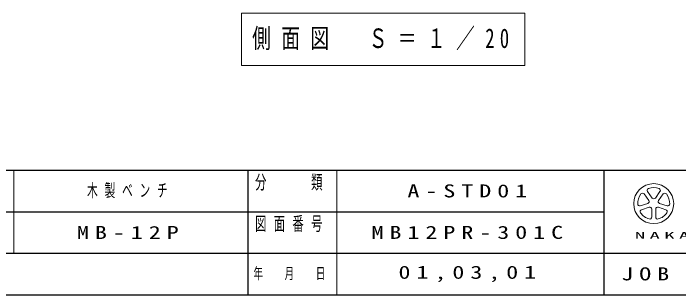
# Model space of a CAD drawing. Units: millimetres on the paper, scale 1:20. Extents: x -365 to 0, y -6 to 257.
# Drawn here: x -169.6 to -57.4, y 0 to 47.5 of the extents above; entities that cross this region are included whole.
import ezdxf

# ---------------------------------------------------------------- set-up
doc = ezdxf.new("R2010")
doc.units = ezdxf.units.MM
doc.layers.add('1_20', color=3, linetype='Continuous', lineweight=25)
doc.layers.add('NAKAMURA図枠', color=7, linetype='Continuous', lineweight=13)
doc.layers.add('99', color=7, linetype='Continuous')
doc.styles.add('ＭＳ ゴシック', font='')
doc.styles.get('ＭＳ ゴシック').set_extended_font_data('MS Gothic')

msp = doc.modelspace()

# ---------------------------------------------------------------- linework, layer by layer
at = {"layer": '1_20', "color": 7, "lineweight": 13}
for p, q in [((-131.083, 47.486), (-131.083, 38.686)), ((-83.283, 47.486), (-131.083, 47.486)), ((-83.283, 38.686), (-83.283, 47.486)), ((-131.083, 38.686), (-83.283, 38.686))]:
    msp.add_line(p, q, dxfattribs=at)
at = {"layer": 'NAKAMURA図枠', "color": 20, "lineweight": 25}
for p, q in [((-365, 21), (0, 21)), ((-365, 0), (0, 0))]:
    msp.add_line(p, q, dxfattribs=at)
at = {"layer": 'NAKAMURA図枠'}
for p, q in [((-169.5, 21), (-169.5, 7)), ((-115, 21), (-115, 0)), ((-62.39, 15.917), (-63.175, 16.997)), ((-62.629, 17.393), (-61.844, 16.313)), ((-61.298, 16.313), (-60.513, 17.393)), ((-59.967, 16.997), (-60.752, 15.917)), ((-63.828, 14.985), (-62.559, 15.397)), ((-62.35, 14.755), (-63.62, 14.343)), ((-59.522, 14.343), (-60.792, 14.755)), ((-60.583, 15.397), (-59.313, 14.985)), ((-61.908, 13.099), (-61.908, 14.434)), ((-61.233, 14.434), (-61.233, 13.099))]:
    msp.add_line(p, q, dxfattribs=at)
at = {"layer": 'NAKAMURA図枠', "color": 3, "lineweight": 25}
for p, q in [((-130, 21), (-130, 0)), ((-70, 21), (-70, 0)), ((-182.5, 14), (-70, 14)), ((-237.5, 7), (0, 7))]:
    msp.add_line(p, q, dxfattribs=at)
at = {"layer": 'NAKAMURA図枠'}
msp.add_circle((-61.571, 15.363), 3.375, dxfattribs=at)
for centre, radius, start, end in [((-61.571, 15.363), 2.7, 70.60155, 109.39847), ((-61.571, 15.363), 2.7, 142.60154, 181.39846), ((-63.448, 16.798), 0.338, 35.99999, 142.60154), ((-62.356, 17.592), 0.338, 109.39847, 215.99997), ((-60.786, 17.592), 0.338, 324, 70.60155), ((-59.694, 16.798), 0.338, 37.39846, 143.99995), ((-61.571, 15.363), 2.7, 358.60155, 37.39847), ((-62.663, 15.718), 0.338, 287.99998, 35.99999), ((-61.571, 16.512), 0.338, 215.99998, 324), ((-60.479, 15.718), 0.338, 143.99996, 251.99999), ((-63.933, 15.306), 0.338, 181.39848, 287.99997), ((-62.246, 14.434), 0.338, 359.99997, 107.99999), ((-60.896, 14.434), 0.338, 71.99997, 179.99999), ((-59.209, 15.306), 0.338, 252.00001, 358.60156), ((-63.516, 14.022), 0.338, 107.99999, 214.60154), ((-61.571, 15.363), 2.7, 214.60156, 253.39848), ((-61.571, 15.363), 2.7, 286.60155, 325.39847), ((-59.626, 14.022), 0.338, 325.39847, 71.99996), ((-62.246, 13.099), 0.338, 253.39847, 359.99997), ((-60.896, 13.099), 0.338, 179.99999, 286.60154)]:
    msp.add_arc(centre, radius, start, end, dxfattribs=at)

# ---------------------------------------------------------------- texts
at = {"layer": '1_20', "color": 7, "insert": (-107.183, 43.086), "char_height": 3.299, "attachment_point": 5, "style": 'ＭＳ ゴシック'}
msp.add_mtext('\\T1.56;\\W0.7;側面図\u3000Ｓ＝１／20', dxfattribs=at)
at = {"layer": '99', "char_height": 2.199, "attachment_point": 5, "style": 'ＭＳ ゴシック'}
for s, insert in [('\\T1.64;\\W0.6;木製ベンチ', (-149.75, 17.5)), ('\\T1.5;\\W1.35;A-STD01', (-92.5, 17.5)), ('\\T1.5;\\W1.35;MB-12P', (-149.75, 10.5)), ('\\T1.5;\\W1.35;MB12PR-301C', (-92.5, 10.5)), ('\\T1.5;\\W1.35;01,03,01', (-92.5, 3.5))]:
    msp.add_mtext(s, dxfattribs=dict(at, insert=insert))
at = {"layer": 'NAKAMURA図枠', "style": 'ＭＳ ゴシック'}
for s, insert, char_height, attachment_point in [('\\T1.64;\\W0.6;分\u3000\u3000類', (-122.5, 20.167), 2.346, 2), ('\\T1.64;\\W0.6;図面番号', (-122.5, 13.167), 2.346, 2), ('\\T1.44;\\W2.3;NAKAMURA\\~MFG.CORPORATION', (-35, 10), 1.1, 5), ('\\T1.64;\\W0.6;年\u3000月\u3000日', (-122.5, 3.5), 1.906, 5), ('\\T1.5;\\W1.35;JOB', (-62.5, 3.5), 2.199, 5)]:
    msp.add_mtext(s, dxfattribs=dict(at, insert=insert, char_height=char_height, attachment_point=attachment_point))

doc.saveas('drawing.dxf')
